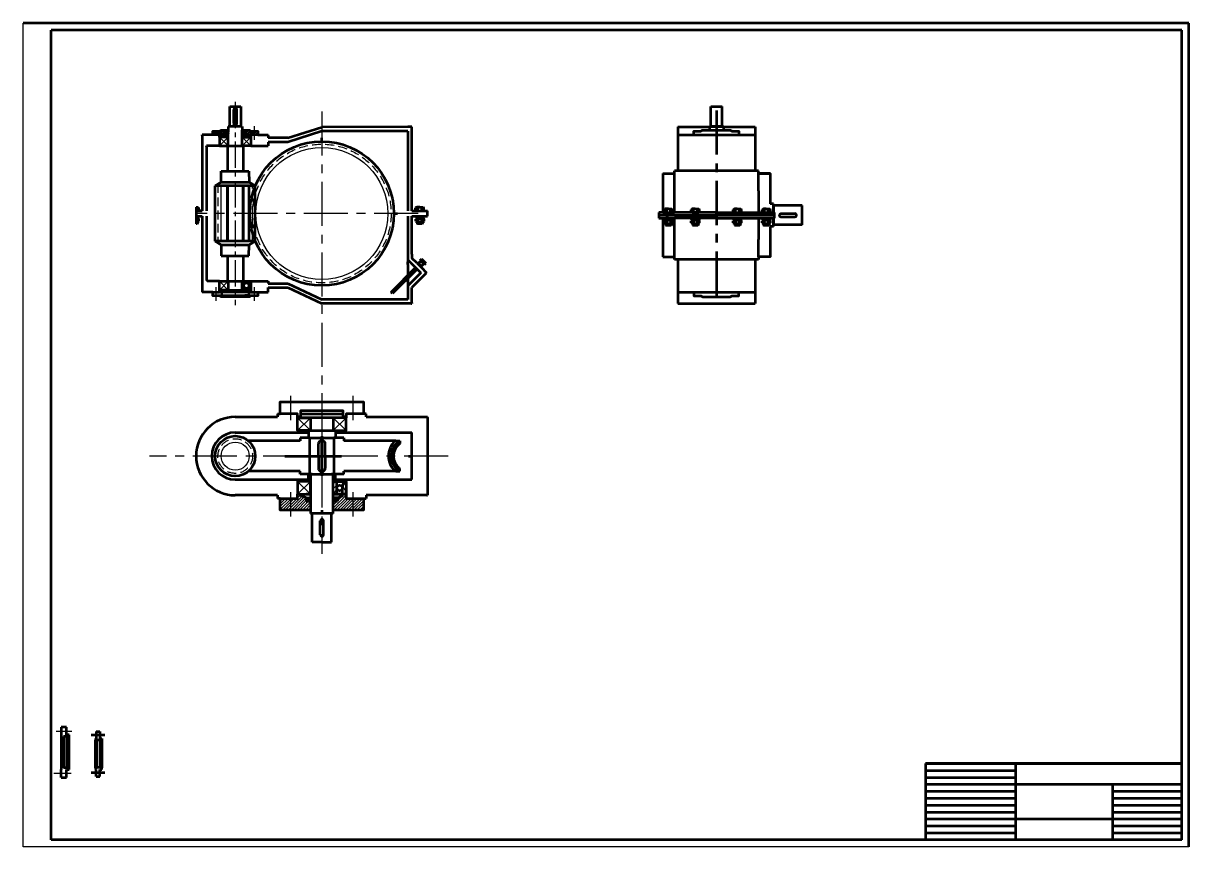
# Model space of a CAD drawing. Header units: millimetres. Extents: x -2503 to -1662, y -1923 to -1329.
import ezdxf

# ---------------------------------------------------------------- set-up
doc = ezdxf.new("R2010")
doc.units = ezdxf.units.MM
for name, pattern in [('осевая', [50.8, 31.75, -6.35, 6.35, -6.35]), ('осевая2', [28.575, 19.05, -3.175, 3.175, -3.175]), ('штриховая2', [9.525, 6.35, -3.175])]:
    doc.linetypes.add(name, pattern=pattern)
for name, color, linetype, lineweight in [('Основные', 7, 'Continuous', 53), ('Размеры', 7, 'Continuous', 25), ('РАМКА1', 7, 'Continuous', 25), ('Тонкие', 7, 'Continuous', 25)]:
    doc.layers.add(name, color=color, linetype=linetype, lineweight=lineweight)
pattern_1 = [(45, (-2453.2532, -1795.5792), (-1.459292, 1.459292), [])]
pattern_2 = [(45, (-2503.18955, -1923.3732), (-0.4939141, 0.4939141), []), (135, (-2503.18955, -1923.3732), (-0.4939141, -0.4939141), [])]
pattern_3 = [(45, (-2503.18955, -1923.37323), (-0.35921024, 0.35921024), []), (135, (-2503.18955, -1923.37323), (-0.35921024, -0.35921024), [])]

msp = doc.modelspace()

# ---------------------------------------------------------------- hatches: boundary and pattern name
at = {"layer": 'Основные'}
h = msp.add_hatch(dxfattribs=at)
h.set_pattern_fill('ANSI32', color=256)
h.set_pattern_definition([(45, (-2512.328, -1923.373), (-6.7352, 6.7352), []), (45, (-2507.838, -1923.373), (-6.7352, 6.7352), [])])
h.paths.add_polyline_path([(-2470.04, -1867.75), (-2470.04, -1866.5), (-2470.29, -1866.5), (-2470.29, -1867.75)])
h = msp.add_hatch(dxfattribs=at)
h.set_pattern_fill('ANSI31', color=256)
h.set_pattern_definition([(45, (-2512.328, -1923.3732), (-2.24506, 2.24506), [])])
h.paths.add_polyline_path([(-2470.04, -1867.75), (-2470.04, -1866.5), (-2470.29, -1866.5), (-2470.29, -1867.75)])
at = {"layer": 'Тонкие'}
h = msp.add_hatch(dxfattribs=at)
h.set_pattern_fill('ANSI31', color=256, scale=0.24)
h.set_pattern_definition([(45, (-2503.18955, -1923.3732), (-0.5388154, 0.5388154), [])])
h.paths.add_polyline_path([(-2357.75, -1408.09), (-2357.75, -1407.39), (-2355.75, -1407.39), (-2355.25, -1407.39), (-2355.25, -1406.39), (-2360.25, -1406.39), (-2361.5, -1407.14), (-2366.5, -1407.14), (-2366.5, -1409.89), (-2362.75, -1409.89), (-2361.5, -1409.89), (-2361.5, -1411.39), (-2360.25, -1411.39), (-2360.25, -1411.14), (-2360.25, -1410.14), (-2359.98, -1409.89), (-2357.75, -1409.89)])
h = msp.add_hatch(dxfattribs=at)
h.set_pattern_fill('ANSI37', color=256, scale=0.16)
h.set_pattern_definition(pattern_3)
h.paths.add_polyline_path([(-2355.75, -1407.39), (-2357.75, -1407.39), (-2357.75, -1408.09), (-2357.75, -1409.89), (-2357.28, -1409.89), (-2357.28, -1408.09), (-2356.8, -1408.09), (-2356.8, -1408.53, -0.414214), (-2356.38, -1408.94, -0.414214), (-2356.8, -1409.35), (-2356.8, -1409.71), (-2355.77, -1409.71), (-2355.25, -1408.99)])
h = msp.add_hatch(dxfattribs=at)
h.set_pattern_fill('ANSI31', color=256, scale=0.29)
h.set_pattern_definition([(45, (-2503.1896, -1923.3732), (-0.6510686, 0.6510686), [])])
h.paths.add_polyline_path([(-2336.5, -1407.14), (-2339, -1407.14), (-2340.25, -1406.39), (-2345.25, -1406.39), (-2345.25, -1407.39), (-2342.75, -1407.39), (-2342.75, -1409.89), (-2340.42, -1409.89), (-2340.25, -1410.14), (-2340.25, -1411.14), (-2340.25, -1411.39), (-2339, -1411.39), (-2339, -1409.89), (-2336.5, -1409.89)])
h.paths.add_polyline_path([(-2334, -1407.14), (-2336.5, -1407.14), (-2336.5, -1409.89), (-2334, -1409.89)])
h = msp.add_hatch(dxfattribs=at)
h.set_pattern_fill('ANSI37', color=256, scale=0.16)
h.set_pattern_definition(pattern_3)
h.paths.add_polyline_path([(-2342.75, -1407.39), (-2344.75, -1407.39), (-2345.25, -1408.99), (-2344.73, -1409.71), (-2343.71, -1409.71), (-2343.71, -1409.35, -0.414214), (-2344.12, -1408.94, -0.414214), (-2343.71, -1408.53), (-2343.71, -1408.09), (-2343.22, -1408.09), (-2343.22, -1409.89), (-2342.75, -1409.89), (-2342.75, -1408.09)])
h = msp.add_hatch(dxfattribs=at)
h.set_pattern_fill('ANSI31', color=256, scale=0.52)
h.set_pattern_definition([(45, (-2453.2532, -1795.5792), (-1.167433, 1.167433), [])])
h.paths.add_polyline_path([(-2345.25, -1521.77), (-2344.13, -1521.77), (-2344.13, -1515.39), (-2345.25, -1515.39)])
h = msp.add_hatch(dxfattribs=at)
h.set_pattern_fill('ANSI31', color=256, scale=0.45, angle=75)
h.set_pattern_definition([(120, (-2453.2532, -1795.5792), (-1.237334, -0.714375), [])])
h.paths.add_polyline_path([(-2339, -1515.39), (-2339.43, -1515.39), (-2340.13, -1518.58), (-2340.13, -1521.77), (-2339, -1521.77)])
h = msp.add_hatch(dxfattribs=at)
h.set_pattern_fill('ANSI31', color=256, scale=0.65)
h.set_pattern_definition(pattern_1)
h.paths.add_polyline_path([(-2295.88, -1654.7), (-2296.5, -1654.7), (-2297.5, -1654.7), (-2297.5, -1659.98), (-2295.88, -1659.98)])
h = msp.add_hatch(dxfattribs=at)
h.set_pattern_fill('ANSI31', color=256, scale=0.65)
h.set_pattern_definition(pattern_1)
h.paths.add_polyline_path([(-2278, -1654.7), (-2279.63, -1654.7), (-2279.63, -1659.98), (-2278, -1659.98)])
h = msp.add_hatch(dxfattribs=at)
h.set_pattern_fill('ANSI31', color=256, scale=0.74)
h.set_pattern_definition([(45, (-2453.2532, -1795.5792), (-1.661347, 1.661347), [])])
h.paths.add_polyline_path([(-2276.94, -1659.98), (-2279.63, -1659.98), (-2279.63, -1669.1), (-2276.94, -1669.1)])
h = msp.add_hatch(dxfattribs=at)
h.set_pattern_fill('ANSI31', color=256, scale=0.74, angle=77)
h.set_pattern_definition([(122, (-2453.2532, -1795.5792), (-1.99249, -1.245045), [])])
h.paths.add_polyline_path([(-2270.25, -1659.98), (-2271.96, -1659.98), (-2272.94, -1664.54), (-2272.94, -1669.1), (-2270.25, -1669.1)])
h = msp.add_hatch(dxfattribs=at)
h.set_pattern_fill('ANSI31', color=256, scale=0.46)
h.set_pattern_definition([(45, (-2503.1896, -1923.3732), (-1.0327295, 1.0327295), [])])
h.paths.add_polyline_path([(-2295.88, -1674.1), (-2299, -1674.1), (-2299, -1671.6), (-2303.25, -1670.1), (-2303.25, -1669.1), (-2305.25, -1669.1), (-2305.25, -1672.1), (-2310.25, -1672.1), (-2310.25, -1680.6), (-2295.88, -1680.6)])
h.paths.add_polyline_path([(-2310.25, -1672.1), (-2317.75, -1672.1), (-2317.75, -1680.6), (-2310.25, -1680.6)])
h.paths.add_polyline_path([(-2265.25, -1672.1), (-2270.25, -1672.1), (-2270.25, -1669.1), (-2272.25, -1669.1), (-2272.25, -1670.1), (-2276.5, -1671.6), (-2276.5, -1674.1), (-2278.49, -1674.1), (-2279.63, -1674.1), (-2279.63, -1680.6), (-2265.25, -1680.6)])
h.paths.add_polyline_path([(-2257.75, -1672.1), (-2265.25, -1672.1), (-2265.25, -1680.6), (-2257.75, -1680.6)])
h = msp.add_hatch(dxfattribs=at)
h.set_pattern_fill('ANSI37', color=256, scale=0.22)
h.set_pattern_definition(pattern_2)
h.paths.add_polyline_path([(-2298.31, -1671.6), (-2299, -1671.6), (-2299, -1674.1), (-2297.01, -1674.1), (-2295.88, -1672.4), (-2296.66, -1671.84), (-2297.72, -1671.84), (-2297.72, -1672.13, -0.414214), (-2297.2, -1672.65, -0.414214), (-2297.72, -1673.16), (-2297.72, -1673.45), (-2298.31, -1673.45)])
h = msp.add_hatch(dxfattribs=at)
h.set_pattern_fill('ANSI37', color=256, scale=0.22)
h.set_pattern_definition(pattern_2)
h.paths.add_polyline_path([(-2277.2, -1671.6), (-2276.5, -1671.6), (-2276.5, -1674.1), (-2278.49, -1674.1), (-2279.63, -1672.4), (-2278.85, -1671.84), (-2277.79, -1671.84), (-2277.79, -1672.13, 0.414214), (-2278.3, -1672.65, 0.414214), (-2277.79, -1673.16), (-2277.79, -1673.45), (-2277.2, -1673.45)])

# ---------------------------------------------------------------- linework, layer by layer
at = {"layer": 'Основные'}
for p, q in [((-1662.19, -1329.37), (-2503.19, -1329.37)), ((-1667.19, -1334.37), (-2483.19, -1334.37)), ((-1667.19, -1918.37), (-1667.19, -1334.37)), ((-1662.19, -1923.37), (-1662.19, -1329.37)), ((-2354.25, -1403.89), (-2354.25, -1389.39)), ((-2354.25, -1389.39), (-2346.25, -1389.39)), ((-2351.5, -1391.64), (-2351.5, -1401.64)), ((-2349, -1401.64), (-2349, -1391.64)), ((-2346.25, -1389.39), (-2346.25, -1403.89)), ((-2006.97, -1403.89), (-2006.97, -1389.39)), ((-2006.97, -1389.39), (-1998.97, -1389.39)), ((-1998.97, -1403.89), (-1998.97, -1389.39)), ((-2355.25, -1403.89), (-2355.25, -1407.86)), ((-2345.25, -1403.89), (-2355.25, -1403.89)), ((-2345.25, -1403.89), (-2345.25, -1406.39)), ((-2312.22, -1412.08), (-2287.65, -1404.23)), ((-2225.75, -1404.08), (-2287.65, -1404.23)), ((-2222.75, -1404.08), (-2225.75, -1404.08)), ((-2222.75, -1464.58), (-2222.75, -1404.08)), ((-2030.97, -1404.08), (-2030.97, -1406.39)), ((-2030.97, -1404.08), (-2007.97, -1404.08)), ((-2030.97, -1404.08), (-2007.97, -1404.08)), ((-1997.97, -1403.89), (-2007.97, -1403.89)), ((-2007.97, -1403.89), (-2007.97, -1404.08)), ((-2007.97, -1404.08), (-2007.97, -1406.39)), ((-2006.97, -1403.89), (-1998.97, -1403.89)), ((-1997.97, -1403.89), (-1997.97, -1404.08)), ((-1997.97, -1404.08), (-1974.97, -1404.08)), ((-1997.97, -1404.08), (-1997.97, -1406.39)), ((-1997.97, -1404.08), (-1974.97, -1404.08)), ((-1974.97, -1404.08), (-1974.97, -1406.39)), ((-2373.5, -1409.89), (-2374, -1409.89)), ((-2374, -1410.39), (-2374, -1409.89)), ((-2374, -1410.39), (-2374, -1464.58)), ((-2366.5, -1409.89), (-2373.5, -1409.89)), ((-2359.98, -1409.89), (-2360.25, -1410.14)), ((-2355.25, -1409.89), (-2359.98, -1409.89)), ((-2357.75, -1407.39), (-2355.75, -1407.39)), ((-2357.75, -1407.39), (-2357.75, -1408.09)), ((-2357.75, -1408.09), (-2357.75, -1407.39)), ((-2357.75, -1409.89), (-2357.75, -1408.09)), ((-2355.25, -1409.89), (-2357.75, -1409.89)), ((-2357.28, -1408.09), (-2356.8, -1408.09)), ((-2357.28, -1408.09), (-2357.28, -1409.89)), ((-2356.8, -1408.09), (-2356.8, -1408.53)), ((-2356.8, -1409.35), (-2356.8, -1409.71)), ((-2356.8, -1409.71), (-2355.77, -1409.71)), ((-2355.77, -1409.71), (-2355.25, -1408.99)), ((-2355.75, -1407.39), (-2355.25, -1408.99)), ((-2355.25, -1411.39), (-2355.25, -1406.39)), ((-2345.25, -1411.39), (-2345.25, -1406.39)), ((-2344.75, -1407.39), (-2345.25, -1408.99)), ((-2344.73, -1409.71), (-2345.25, -1408.99)), ((-2340.42, -1409.89), (-2345.25, -1409.89)), ((-2345.25, -1409.89), (-2342.75, -1409.89)), ((-2342.75, -1407.39), (-2344.75, -1407.39)), ((-2343.71, -1409.71), (-2344.73, -1409.71)), ((-2343.22, -1408.09), (-2343.71, -1408.09)), ((-2343.71, -1408.09), (-2343.71, -1408.53)), ((-2343.71, -1409.35), (-2343.71, -1409.71)), ((-2343.22, -1408.09), (-2343.22, -1409.89)), ((-2342.75, -1409.89), (-2343.22, -1409.89)), ((-2342.75, -1409.89), (-2342.75, -1407.39)), ((-2342.75, -1407.39), (-2342.75, -1408.09)), ((-2342.75, -1409.89), (-2342.75, -1408.09)), ((-2334, -1409.89), (-2327, -1409.89)), ((-2327, -1409.89), (-2326.5, -1409.89)), ((-2327, -1409.89), (-2326.5, -1409.89)), ((-2326.5, -1410.39), (-2326.5, -1409.89)), ((-2326.5, -1410.39), (-2326.5, -1412.08)), ((-2318.04, -1412.08), (-2326.5, -1412.08)), ((-2312.22, -1412.08), (-2318.04, -1412.08)), ((-2287.75, -1407.3), (-2312.22, -1415.08)), ((-2312.22, -1412.08), (-2312.22, -1412.08)), ((-2287.77, -1414.58), (-2287.77, -1412.08)), ((-2287.77, -1412.08), (-2287.77, -1412.08)), ((-2225.75, -1407.08), (-2287.75, -1407.3)), ((-2225.75, -1407.08), (-2225.75, -1464.58)), ((-2030.97, -1406.39), (-2030.97, -1409.89)), ((-2030.97, -1409.89), (-2030.97, -1435.83)), ((-2030.97, -1409.89), (-1974.97, -1409.89)), ((-2019.22, -1409.89), (-1986.72, -1409.89)), ((-2007.97, -1406.39), (-1997.97, -1406.39)), ((-1974.97, -1406.39), (-1974.97, -1409.89)), ((-1974.97, -1409.89), (-1974.97, -1435.83)), ((-2370.5, -1417.77), (-2371, -1417.77)), ((-2371, -1418.27), (-2371, -1417.77)), ((-2371, -1418.27), (-2371, -1464.58)), ((-2361.5, -1417.77), (-2370.5, -1417.77)), ((-2355.88, -1417.77), (-2355.88, -1436.08)), ((-2355.88, -1417.77), (-2344.63, -1417.77)), ((-2344.63, -1417.77), (-2344.63, -1436.08)), ((-2339, -1417.77), (-2327.03, -1417.77)), ((-2327.03, -1417.77), (-2326.53, -1417.77)), ((-2327.03, -1417.77), (-2326.53, -1417.77)), ((-2312.22, -1415.08), (-2326.53, -1415.08)), ((-2326.53, -1415.08), (-2326.53, -1417.27)), ((-2326.53, -1417.27), (-2326.53, -1417.77)), ((-2312.22, -1415.08), (-2312.22, -1415.08)), ((-2360.32, -1444.08), (-2360.32, -1436.08)), ((-2360.32, -1436.08), (-2340.32, -1436.08)), ((-2340.32, -1436.08), (-2340.19, -1444.08)), ((-2041.75, -1437.83), (-2041.75, -1465.83)), ((-2041.75, -1437.83), (-2033.25, -1437.83)), ((-1974.97, -1435.83), (-2033.25, -1435.83)), ((-2033.25, -1465.83), (-2033.25, -1435.83)), ((-1972.7, -1435.83), (-1974.97, -1435.83)), ((-1972.7, -1437.83), (-1972.7, -1435.83)), ((-1964.2, -1437.83), (-1972.7, -1437.83)), ((-2364.75, -1446.58), (-2360.32, -1444.08)), ((-2360.32, -1444.08), (-2340.19, -1444.08)), ((-2335.75, -1446.58), (-2340.19, -1444.08)), ((-2364.75, -1486.58), (-2364.75, -1446.58)), ((-2335.75, -1446.58), (-2364.75, -1446.58)), ((-2340.25, -1446.58), (-2360.25, -1446.58)), ((-2355.88, -1486.58), (-2355.88, -1446.58)), ((-2355.88, -1446.58), (-2355.88, -1486.58)), ((-2344.63, -1486.58), (-2344.63, -1446.58)), ((-2344.63, -1446.58), (-2344.63, -1486.58)), ((-2335.75, -1486.58), (-2335.75, -1446.58)), ((-1972.7, -1450.33), (-1972.7, -1465.83)), ((-2378.5, -1462.08), (-2378.5, -1462.2)), ((-2378.5, -1462.08), (-2377.63, -1462.08)), ((-2378.5, -1462.08), (-2378.5, -1464.58)), ((-2378.5, -1462.2), (-2378.13, -1462.58)), ((-2378.13, -1464.08), (-2378.13, -1462.58)), ((-2377.63, -1462.08), (-2377.13, -1462.08)), ((-2377.13, -1462.08), (-2376.63, -1462.58)), ((-2376.63, -1464.08), (-2376.63, -1462.58)), ((-2219.63, -1462.08), (-2220.13, -1462.58)), ((-2220.13, -1464.08), (-2220.13, -1462.58)), ((-2219.63, -1462.08), (-2219.13, -1462.08)), ((-2217.13, -1462.08), (-2219.13, -1462.08)), ((-2218.63, -1462.58), (-2218.13, -1462.08)), ((-2218.63, -1462.58), (-2218.63, -1464.08)), ((-2218.13, -1462.08), (-2216.13, -1462.08)), ((-2217.13, -1462.08), (-2215.13, -1462.08)), ((-2216.13, -1462.08), (-2215.63, -1462.58)), ((-2215.63, -1464.08), (-2215.63, -1462.58)), ((-2215.13, -1462.08), (-2214.63, -1462.08)), ((-2214.63, -1462.08), (-2214.13, -1462.58)), ((-2214.13, -1464.08), (-2214.13, -1462.58)), ((-2040.12, -1463.33), (-2040.62, -1463.83)), ((-2040.12, -1463.33), (-2035.12, -1463.33)), ((-2039.62, -1463.33), (-2040.12, -1463.33)), ((-2037.62, -1463.33), (-2039.62, -1463.33)), ((-2039.12, -1463.83), (-2038.62, -1463.33)), ((-2038.62, -1463.33), (-2036.62, -1463.33)), ((-2037.62, -1463.33), (-2035.62, -1463.33)), ((-2037.62, -1463.33), (-2037.12, -1463.33)), ((-2036.62, -1463.33), (-2036.12, -1463.83)), ((-2035.12, -1463.33), (-2034.62, -1463.83)), ((-2020.73, -1463.33), (-2021.23, -1463.83)), ((-2018.23, -1463.33), (-2020.73, -1463.33)), ((-2019.73, -1463.83), (-2019.23, -1463.33)), ((-2019.23, -1463.33), (-2017.23, -1463.33)), ((-2018.23, -1463.33), (-2015.73, -1463.33)), ((-2017.23, -1463.33), (-2016.73, -1463.83)), ((-2015.73, -1463.33), (-2015.23, -1463.83)), ((-1990.46, -1463.33), (-1990.96, -1463.83)), ((-1990.46, -1463.33), (-1989.96, -1463.33)), ((-1987.96, -1463.33), (-1989.96, -1463.33)), ((-1989.46, -1463.83), (-1988.96, -1463.33)), ((-1988.96, -1463.33), (-1986.96, -1463.33)), ((-1987.96, -1463.33), (-1985.96, -1463.33)), ((-1986.96, -1463.33), (-1986.46, -1463.83)), ((-1985.96, -1463.33), (-1985.46, -1463.33)), ((-1985.46, -1463.33), (-1984.96, -1463.83)), ((-1969.57, -1463.33), (-1970.07, -1463.83)), ((-1969.57, -1463.33), (-1969.07, -1463.33)), ((-1967.07, -1463.33), (-1969.07, -1463.33)), ((-1968.57, -1463.83), (-1968.07, -1463.33)), ((-1968.07, -1463.33), (-1966.07, -1463.33)), ((-1967.07, -1463.33), (-1965.07, -1463.33)), ((-1966.07, -1463.33), (-1965.57, -1463.83)), ((-1965.07, -1463.33), (-1964.57, -1463.33)), ((-1964.57, -1463.33), (-1964.07, -1463.83)), ((-1961.7, -1459.7), (-1964.2, -1459.7)), ((-1961.7, -1465.83), (-1961.7, -1459.7)), ((-1941.2, -1460.83), (-1961.7, -1460.83)), ((-1961.7, -1460.83), (-1961.7, -1465.83)), ((-1941.2, -1474.83), (-1941.2, -1460.83)), ((-2378.5, -1464.45), (-2378.13, -1464.08)), ((-2378.5, -1464.45), (-2378.5, -1474.08)), ((-2378.5, -1464.58), (-2374, -1464.58)), ((-2374, -1464.58), (-2378.5, -1464.58)), ((-2378.5, -1464.58), (-2377.13, -1464.58)), ((-2378.5, -1468.58), (-2374, -1468.58)), ((-2378.5, -1470.08), (-2377.5, -1470.08)), ((-2378.5, -1470.08), (-2378, -1470.58)), ((-2378.5, -1470.08), (-2377, -1470.08)), ((-2378, -1472.08), (-2378, -1470.58)), ((-2377.13, -1464.58), (-2376.63, -1464.08)), ((-2377, -1470.08), (-2377, -1468.58)), ((-2377, -1470.08), (-2376.5, -1470.58)), ((-2376.5, -1472.08), (-2376.5, -1470.58)), ((-2374, -1468.58), (-2374, -1522.77)), ((-2371, -1468.58), (-2371, -1514.89)), ((-2235.75, -1466.58), (-2233.25, -1466.58)), ((-2235.75, -1466.58), (-2233.25, -1466.58)), ((-2225.75, -1468.58), (-2225.75, -1498.86)), ((-2222.75, -1464.58), (-2211.5, -1464.58)), ((-2222.75, -1468.58), (-2211.5, -1468.58)), ((-2222.75, -1495.86), (-2222.75, -1468.58)), ((-2220.13, -1464.08), (-2219.63, -1464.58)), ((-2219.5, -1470.08), (-2220, -1470.58)), ((-2220, -1472.08), (-2220, -1470.58)), ((-2219.63, -1464.58), (-2214.63, -1464.58)), ((-2219.5, -1468.58), (-2219.5, -1470.08)), ((-2219.5, -1470.08), (-2214.5, -1470.08)), ((-2217, -1470.08), (-2219, -1470.08)), ((-2218.13, -1464.58), (-2218.63, -1464.08)), ((-2218.5, -1470.58), (-2218, -1470.08)), ((-2218.5, -1470.58), (-2218.5, -1472.08)), ((-2217.75, -1468.58), (-2217.75, -1470.08)), ((-2217.75, -1470.08), (-2216.25, -1470.08)), ((-2217, -1470.08), (-2215, -1470.08)), ((-2216.25, -1468.58), (-2216.25, -1470.08)), ((-2216.13, -1464.58), (-2215.63, -1464.08)), ((-2216, -1470.08), (-2215.5, -1470.58)), ((-2215.5, -1472.08), (-2215.5, -1470.58)), ((-2214.63, -1464.58), (-2214.13, -1464.08)), ((-2214.5, -1470.08), (-2214.5, -1468.58)), ((-2214.5, -1470.08), (-2214, -1470.58)), ((-2214, -1472.08), (-2214, -1470.58)), ((-2211.5, -1468.58), (-2211.5, -1464.58)), ((-2044.5, -1465.83), (-2044.5, -1469.83)), ((-2041.75, -1465.83), (-2044.5, -1465.83)), ((-2044.5, -1467.83), (-1961.45, -1467.83)), ((-2044.5, -1469.83), (-2039.5, -1469.83)), ((-2041.75, -1469.83), (-2041.75, -1497.83)), ((-2041.25, -1465.83), (-2041.25, -1465.83)), ((-2041.25, -1465.83), (-2038.25, -1465.83)), ((-2041.25, -1469.83), (-2038.25, -1469.83)), ((-2040.62, -1465.33), (-2040.62, -1463.83)), ((-2040.62, -1465.33), (-2040.12, -1465.83)), ((-2040, -1471.33), (-2040.5, -1471.83)), ((-2040.12, -1465.83), (-2039.87, -1465.83)), ((-2040, -1469.83), (-2035, -1469.83)), ((-2040, -1469.83), (-2035, -1469.83)), ((-2040, -1469.83), (-2040, -1471.33)), ((-2040, -1471.33), (-2038.25, -1471.33)), ((-2040, -1471.33), (-2035, -1471.33)), ((-2039.87, -1465.83), (-2035.12, -1465.83)), ((-2037.5, -1469.83), (-2039.5, -1469.83)), ((-2039.5, -1469.83), (-2035.5, -1469.83)), ((-2037.5, -1471.33), (-2039.5, -1471.33)), ((-2039.12, -1463.83), (-2039.12, -1465.33)), ((-2038.62, -1465.83), (-2039.12, -1465.33)), ((-2039, -1471.83), (-2038.5, -1471.33)), ((-2038.5, -1469.83), (-2036.5, -1469.83)), ((-2038.5, -1469.83), (-2036.5, -1469.83)), ((-2038.5, -1471.33), (-2036.5, -1471.33)), ((-2038.25, -1469.83), (-2038.25, -1471.33)), ((-2038.25, -1471.33), (-2036.75, -1471.33)), ((-2037.5, -1469.83), (-2035.5, -1469.83)), ((-2037.5, -1471.33), (-2035.5, -1471.33)), ((-2036.75, -1469.83), (-2033.75, -1469.83)), ((-2036.75, -1469.83), (-2036.75, -1471.33)), ((-2036.75, -1471.33), (-2035, -1471.33)), ((-2036.62, -1465.83), (-2036.12, -1465.33)), ((-2036.5, -1471.33), (-2036, -1471.83)), ((-2036.12, -1465.33), (-2036.12, -1463.83)), ((-2035.5, -1469.83), (-2033.25, -1469.83)), ((-2035.12, -1465.83), (-2034.62, -1465.33)), ((-2035, -1471.33), (-2035, -1469.83)), ((-2035, -1471.33), (-2034.5, -1471.83)), ((-2034.62, -1465.33), (-2034.62, -1463.83)), ((-2002.97, -1465.83), (-2033.25, -1465.83)), ((-2033.25, -1499.83), (-2033.25, -1469.83)), ((-2002.97, -1469.83), (-2033.25, -1469.83)), ((-2021.86, -1469.83), (-2018.86, -1469.83)), ((-2021.23, -1465.33), (-2021.23, -1463.83)), ((-2021.23, -1465.33), (-2020.73, -1465.83)), ((-2020.61, -1471.33), (-2021.11, -1471.83)), ((-2020.61, -1469.83), (-2020.61, -1471.33)), ((-2020.61, -1471.33), (-2015.61, -1471.33)), ((-2020.48, -1465.83), (-2015.73, -1465.83)), ((-2018.11, -1471.33), (-2020.11, -1471.33)), ((-2019.73, -1463.83), (-2019.73, -1465.33)), ((-2019.23, -1465.83), (-2019.73, -1465.33)), ((-2019.61, -1471.83), (-2019.11, -1471.33)), ((-2019.11, -1469.83), (-2017.11, -1469.83)), ((-2018.86, -1469.83), (-2018.86, -1471.33)), ((-2018.86, -1471.33), (-2017.36, -1471.33)), ((-2018.11, -1471.33), (-2016.11, -1471.33)), ((-2017.36, -1469.83), (-2014.36, -1469.83)), ((-2017.36, -1469.83), (-2017.36, -1471.33)), ((-2017.23, -1465.83), (-2016.73, -1465.33)), ((-2017.11, -1471.33), (-2016.61, -1471.83)), ((-2016.73, -1465.33), (-2016.73, -1463.83)), ((-2015.73, -1465.83), (-2015.23, -1465.33)), ((-2015.61, -1471.33), (-2015.61, -1469.83)), ((-2015.61, -1471.33), (-2015.11, -1471.83)), ((-2015.23, -1465.33), (-2015.23, -1463.83)), ((-2002.97, -1469.83), (-2002.97, -1465.83)), ((-2002.97, -1469.83), (-2002.97, -1465.83)), ((-2002.97, -1465.83), (-1972.7, -1465.83)), ((-2002.97, -1469.83), (-1972.7, -1469.83)), ((-1991.58, -1469.83), (-1988.58, -1469.83)), ((-1990.96, -1465.33), (-1990.96, -1463.83)), ((-1990.96, -1465.33), (-1990.46, -1465.83)), ((-1990.33, -1471.33), (-1990.83, -1471.83)), ((-1990.46, -1465.83), (-1990.21, -1465.83)), ((-1990.33, -1469.83), (-1990.33, -1471.33)), ((-1990.33, -1471.33), (-1985.33, -1471.33)), ((-1990.21, -1465.83), (-1985.46, -1465.83)), ((-1990.21, -1465.83), (-1990.21, -1465.83)), ((-1987.83, -1471.33), (-1989.83, -1471.33)), ((-1989.46, -1463.83), (-1989.46, -1465.33)), ((-1988.96, -1465.83), (-1989.46, -1465.33)), ((-1989.33, -1471.83), (-1988.83, -1471.33)), ((-1988.83, -1469.83), (-1986.83, -1469.83)), ((-1988.58, -1469.83), (-1988.58, -1471.33)), ((-1988.58, -1471.33), (-1987.08, -1471.33)), ((-1987.83, -1471.33), (-1985.83, -1471.33)), ((-1987.08, -1469.83), (-1984.08, -1469.83)), ((-1987.08, -1469.83), (-1987.08, -1471.33)), ((-1986.96, -1465.83), (-1986.46, -1465.33)), ((-1986.83, -1471.33), (-1986.33, -1471.83)), ((-1986.46, -1465.33), (-1986.46, -1463.83)), ((-1985.46, -1465.83), (-1984.96, -1465.33)), ((-1985.33, -1471.33), (-1985.33, -1469.83)), ((-1985.33, -1471.33), (-1984.83, -1471.83)), ((-1984.96, -1465.33), (-1984.96, -1463.83)), ((-1974.97, -1467.83), (-1961.45, -1467.83)), ((-1972.7, -1465.83), (-1961.45, -1465.83)), ((-1972.7, -1469.83), (-1961.45, -1469.83)), ((-1972.7, -1469.83), (-1972.7, -1485.33)), ((-1970.07, -1465.33), (-1970.07, -1463.83)), ((-1970.07, -1465.33), (-1969.57, -1465.83)), ((-1969.45, -1471.33), (-1969.95, -1471.83)), ((-1969.57, -1465.83), (-1964.57, -1465.83)), ((-1969.45, -1469.83), (-1969.45, -1471.33)), ((-1969.45, -1471.33), (-1964.45, -1471.33)), ((-1966.95, -1471.33), (-1968.95, -1471.33)), ((-1968.57, -1463.83), (-1968.57, -1465.33)), ((-1968.07, -1465.83), (-1968.57, -1465.33)), ((-1968.45, -1471.83), (-1967.95, -1471.33)), ((-1967.7, -1469.83), (-1967.7, -1471.33)), ((-1967.7, -1471.33), (-1966.2, -1471.33)), ((-1966.95, -1471.33), (-1964.95, -1471.33)), ((-1966.2, -1469.83), (-1966.2, -1471.33)), ((-1966.07, -1465.83), (-1965.57, -1465.33)), ((-1965.95, -1471.33), (-1965.45, -1471.83)), ((-1965.57, -1465.33), (-1965.57, -1463.83)), ((-1964.57, -1465.83), (-1964.07, -1465.33)), ((-1964.45, -1471.33), (-1964.45, -1469.83)), ((-1964.45, -1471.33), (-1963.95, -1471.83)), ((-1964.07, -1465.33), (-1964.07, -1463.83)), ((-1961.7, -1475.95), (-1961.7, -1469.83)), ((-1961.7, -1469.83), (-1961.7, -1474.83)), ((-1961.45, -1465.83), (-1961.45, -1469.83)), ((-1956.45, -1466.58), (-1946.45, -1466.58)), ((-1956.45, -1469.08), (-1946.45, -1469.08)), ((-2378.5, -1472.58), (-2378, -1472.08)), ((-2378.5, -1472.58), (-2377, -1472.58)), ((-2377.75, -1474.08), (-2378.5, -1474.08)), ((-2377.75, -1472.58), (-2377.75, -1474.08)), ((-2377.5, -1473.83), (-2377.75, -1474.08)), ((-2377.5, -1472.58), (-2377.5, -1473.83)), ((-2377, -1472.58), (-2376.5, -1472.08)), ((-2220, -1472.08), (-2219.5, -1472.58)), ((-2219.25, -1472.58), (-2219.5, -1472.58)), ((-2219.25, -1472.58), (-2214.5, -1472.58)), ((-2219, -1472.58), (-2219, -1473.83)), ((-2219, -1473.83), (-2218.75, -1474.08)), ((-2218.75, -1474.08), (-2218.75, -1472.58)), ((-2215.25, -1474.08), (-2218.75, -1474.08)), ((-2218, -1472.58), (-2218.5, -1472.08)), ((-2216, -1472.58), (-2215.5, -1472.08)), ((-2215.25, -1472.58), (-2215.25, -1474.08)), ((-2215, -1473.83), (-2215.25, -1474.08)), ((-2215, -1472.58), (-2215, -1473.83)), ((-2214.5, -1472.58), (-2214, -1472.08)), ((-2040.5, -1473.33), (-2040.5, -1471.83)), ((-2040.5, -1473.33), (-2040, -1473.83)), ((-2039.75, -1473.83), (-2040, -1473.83)), ((-2039.75, -1473.83), (-2035, -1473.83)), ((-2039.5, -1473.83), (-2039.5, -1475.08)), ((-2039.5, -1475.08), (-2039.25, -1475.33)), ((-2039.25, -1475.33), (-2039.25, -1473.83)), ((-2035.75, -1475.33), (-2039.25, -1475.33)), ((-2039, -1471.83), (-2039, -1473.33)), ((-2038.5, -1473.83), (-2039, -1473.33)), ((-2036.5, -1473.83), (-2036, -1473.33)), ((-2036, -1473.33), (-2036, -1471.83)), ((-2035.75, -1475.33), (-2035.75, -1473.83)), ((-2035.75, -1473.83), (-2035.75, -1475.33)), ((-2035.5, -1475.08), (-2035.75, -1475.33)), ((-2035.5, -1473.83), (-2035.5, -1475.08)), ((-2035, -1473.83), (-2034.5, -1473.33)), ((-2034.5, -1473.33), (-2034.5, -1471.83)), ((-2021.11, -1473.33), (-2021.11, -1471.83)), ((-2021.11, -1473.33), (-2020.61, -1473.83)), ((-2020.61, -1473.83), (-2015.61, -1473.83)), ((-2020.11, -1473.83), (-2020.11, -1475.08)), ((-2020.11, -1475.08), (-2019.86, -1475.33)), ((-2019.86, -1475.33), (-2019.86, -1473.83)), ((-2016.36, -1475.33), (-2019.86, -1475.33)), ((-2019.61, -1471.83), (-2019.61, -1473.33)), ((-2019.11, -1473.83), (-2019.61, -1473.33)), ((-2017.11, -1473.83), (-2016.61, -1473.33)), ((-2016.61, -1473.33), (-2016.61, -1471.83)), ((-2016.36, -1473.83), (-2016.36, -1475.33)), ((-2016.11, -1475.08), (-2016.36, -1475.33)), ((-2016.11, -1473.83), (-2016.11, -1475.08)), ((-2015.61, -1473.83), (-2015.11, -1473.33)), ((-2015.11, -1473.33), (-2015.11, -1471.83)), ((-1990.83, -1473.33), (-1990.83, -1471.83)), ((-1990.83, -1473.33), (-1990.33, -1473.83)), ((-1990.08, -1473.83), (-1990.33, -1473.83)), ((-1990.08, -1473.83), (-1985.33, -1473.83)), ((-1989.83, -1473.83), (-1989.83, -1475.08)), ((-1989.83, -1475.08), (-1989.58, -1475.33)), ((-1989.58, -1475.33), (-1989.58, -1473.83)), ((-1986.08, -1475.33), (-1989.58, -1475.33)), ((-1989.33, -1471.83), (-1989.33, -1473.33)), ((-1988.83, -1473.83), (-1989.33, -1473.33)), ((-1986.83, -1473.83), (-1986.33, -1473.33)), ((-1986.33, -1473.33), (-1986.33, -1471.83)), ((-1986.08, -1473.83), (-1986.08, -1475.33)), ((-1985.83, -1475.08), (-1986.08, -1475.33)), ((-1985.83, -1473.83), (-1985.83, -1475.08)), ((-1985.33, -1473.83), (-1984.83, -1473.33)), ((-1984.83, -1473.33), (-1984.83, -1471.83)), ((-1969.95, -1473.33), (-1969.95, -1471.83)), ((-1969.95, -1473.33), (-1969.45, -1473.83)), ((-1969.2, -1473.83), (-1969.45, -1473.83)), ((-1969.2, -1473.83), (-1964.45, -1473.83)), ((-1968.95, -1473.83), (-1968.95, -1475.08)), ((-1968.95, -1475.08), (-1968.7, -1475.33)), ((-1968.7, -1475.33), (-1968.7, -1473.83)), ((-1965.2, -1475.33), (-1968.7, -1475.33)), ((-1968.45, -1471.83), (-1968.45, -1473.33)), ((-1967.95, -1473.83), (-1968.45, -1473.33)), ((-1965.95, -1473.83), (-1965.45, -1473.33)), ((-1965.45, -1473.33), (-1965.45, -1471.83)), ((-1965.2, -1473.83), (-1965.2, -1475.33)), ((-1964.95, -1475.08), (-1965.2, -1475.33)), ((-1964.95, -1473.83), (-1964.95, -1475.08)), ((-1964.45, -1473.83), (-1963.95, -1473.33)), ((-1961.7, -1475.95), (-1964.2, -1475.95)), ((-1963.95, -1473.33), (-1963.95, -1471.83)), ((-1941.2, -1474.83), (-1961.7, -1474.83)), ((-2335.75, -1486.58), (-2364.75, -1486.58)), ((-2364.75, -1486.58), (-2360.38, -1489.08)), ((-2335.75, -1486.58), (-2340.19, -1489.08)), ((-2360.38, -1489.08), (-2360.38, -1497.08)), ((-2360.38, -1489.08), (-2340.19, -1489.08)), ((-2340.38, -1497.08), (-2340.19, -1489.08)), ((-2222.75, -1495.86), (-2222.75, -1498.34)), ((-2360.38, -1497.08), (-2340.38, -1497.08)), ((-2355.88, -1497.08), (-2355.88, -1515.39)), ((-2344.63, -1497.08), (-2344.63, -1515.39)), ((-2225.75, -1498.86), (-2225.75, -1501.34)), ((-2225.75, -1499.94), (-2216.39, -1509.3)), ((-2225.75, -1503.46), (-2225.75, -1501.34)), ((-2225.75, -1503.46), (-2225.75, -1505.94)), ((-2222.75, -1498.34), (-2222.75, -1498.69)), ((-2219.04, -1502.41), (-2222.75, -1498.69)), ((-2220.1, -1505.59), (-2220.63, -1505.06)), ((-2218.51, -1501.87), (-2219.04, -1502.41)), ((-2219.04, -1502.41), (-2215.86, -1505.59)), ((-2215.33, -1505.06), (-2218.51, -1501.87)), ((-2217.98, -1502.41), (-2216.39, -1500.81)), ((-2216.92, -1500.28), (-2215.86, -1499.22)), ((-2216.92, -1500.28), (-2213.74, -1503.47)), ((-2215.86, -1499.22), (-2212.68, -1502.41)), ((-2214.27, -1502.94), (-2215.86, -1504.53)), ((-2215.86, -1505.59), (-2215.33, -1505.06)), ((-2213.74, -1503.47), (-2212.68, -1502.41)), ((-2041.75, -1497.83), (-2033.25, -1497.83)), ((-1972.7, -1499.83), (-2033.25, -1499.83)), ((-2030.97, -1499.83), (-2033.25, -1499.83)), ((-2030.97, -1499.83), (-2030.97, -1523.27)), ((-1972.7, -1499.83), (-1974.97, -1499.83)), ((-1974.97, -1499.83), (-1974.97, -1523.27)), ((-1972.7, -1497.83), (-1972.7, -1499.83)), ((-1964.2, -1497.83), (-1972.7, -1497.83)), ((-2237.78, -1523.26), (-2220.1, -1505.59)), ((-2219.04, -1506.65), (-2236.72, -1524.33)), ((-2219.04, -1506.65), (-2233.18, -1520.79)), ((-2225.75, -1505.94), (-2225.75, -1511.24)), ((-2216.39, -1509.3), (-2225.75, -1518.66)), ((-2225.75, -1513.36), (-2225.75, -1528.58)), ((-2214.27, -1511.42), (-2222.75, -1519.91)), ((-2220.1, -1505.59), (-2219.04, -1506.65)), ((-2219.04, -1506.65), (-2218.51, -1507.18)), ((-2215.86, -1505.59), (-2212.15, -1509.3)), ((-2214.27, -1511.42), (-2212.15, -1509.3)), ((-2361.5, -1515.39), (-2370.5, -1515.39)), ((-2355.25, -1515.39), (-2345.25, -1515.39)), ((-2344.13, -1521.77), (-2344.13, -1515.39)), ((-2340.13, -1518.58), (-2339.43, -1515.39)), ((-2340.13, -1521.77), (-2340.13, -1518.58)), ((-2339, -1515.39), (-2334, -1515.39)), ((-2334, -1515.39), (-2326.53, -1515.39)), ((-2326.53, -1515.39), (-2326.53, -1517.08)), ((-2326.53, -1517.08), (-2312.22, -1517.08)), ((-2326.53, -1520.08), (-2312.22, -1520.08)), ((-2326.53, -1523.27), (-2326.53, -1520.08)), ((-2312.22, -1517.08), (-2287.75, -1528.58)), ((-2312.22, -1520.08), (-2287.7, -1531.58)), ((-2222.75, -1531.08), (-2222.75, -1519.91)), ((-2222.75, -1531.58), (-2222.75, -1519.91)), ((-2374, -1522.77), (-2374, -1523.27)), ((-2373.5, -1523.27), (-2374, -1523.27)), ((-2366.5, -1523.27), (-2373.5, -1523.27)), ((-2334, -1523.27), (-2326.53, -1523.27)), ((-2225.75, -1528.58), (-2287.75, -1528.58)), ((-2236.72, -1524.33), (-2237.78, -1523.26)), ((-2030.97, -1523.27), (-1974.97, -1523.27)), ((-2030.97, -1523.27), (-2030.97, -1526.77)), ((-2030.97, -1526.77), (-2030.97, -1531.58)), ((-2019.22, -1523.27), (-1986.72, -1523.27)), ((-2007.97, -1526.77), (-1997.97, -1526.77)), ((-1974.97, -1523.27), (-1974.97, -1526.77)), ((-1974.97, -1526.77), (-1974.97, -1531.58)), ((-2223.25, -1531.58), (-2287.7, -1531.58)), ((-2223.25, -1531.58), (-2222.75, -1531.58)), ((-2222.75, -1531.08), (-2222.75, -1531.58)), ((-2030.97, -1531.58), (-1974.97, -1531.58)), ((-2350.25, -1613.33), (-2319.75, -1613.33)), ((-2319.75, -1611.05), (-2319.75, -1613.33)), ((-2319.75, -1611.05), (-2317.75, -1611.05)), ((-2303.25, -1611.05), (-2272.25, -1611.05)), ((-2295.88, -1614.05), (-2302.55, -1614.05)), ((-2255.75, -1611.05), (-2257.75, -1611.05)), ((-2255.75, -1613.33), (-2255.75, -1611.05)), ((-2255.75, -1613.33), (-2212, -1613.33)), ((-2222.75, -1613.33), (-2222.75, -1613.33)), ((-2212, -1613.33), (-2211.5, -1613.33)), ((-2211.5, -1613.83), (-2211.5, -1613.33)), ((-2211.5, -1613.83), (-2211.5, -1669.33)), ((-2350.25, -1624.58), (-2297.5, -1624.58)), ((-2303.5, -1630.7), (-2340.66, -1630.7)), ((-2296.5, -1628.45), (-2303.5, -1628.45)), ((-2303.5, -1628.45), (-2303.5, -1630.7)), ((-2297.5, -1623.18), (-2297.5, -1628.45)), ((-2297.5, -1623.18), (-2278, -1623.18)), ((-2296.5, -1654.7), (-2296.5, -1628.45)), ((-2296.5, -1628.45), (-2279, -1628.45)), ((-2287.75, -1627.2), (-2287.75, -1655.95)), ((-2287.75, -1654.08), (-2287.75, -1629.08)), ((-2287.75, -1641.58), (-2287.75, -1630.33)), ((-2272, -1628.45), (-2279, -1628.45)), ((-2279, -1628.45), (-2279, -1654.7)), ((-2278, -1623.18), (-2278, -1628.45)), ((-2278, -1624.58), (-2222.75, -1624.58)), ((-2272, -1628.45), (-2272, -1630.7)), ((-2234.44, -1630.7), (-2272, -1630.7)), ((-2234.44, -1630.7), (-2231.42, -1630.7)), ((-2231.42, -1630.7), (-2231.42, -1632.62)), ((-2222.75, -1658.58), (-2222.75, -1624.58)), ((-2290.25, -1641.58), (-2290.25, -1632.83)), ((-2287.75, -1651.58), (-2287.75, -1631.58)), ((-2285.25, -1641.58), (-2285.25, -1632.83)), ((-2314.43, -1641.58), (-2302.25, -1641.58)), ((-2314.43, -1641.58), (-2314.43, -1641.58)), ((-2304.34, -1641.58), (-2273.54, -1641.58)), ((-2290.25, -1641.58), (-2285.25, -1641.58)), ((-2290.25, -1641.58), (-2290.25, -1650.33)), ((-2287.75, -1641.58), (-2287.75, -1641.58)), ((-2287.75, -1641.58), (-2287.75, -1652.83)), ((-2285.25, -1641.58), (-2285.25, -1650.33)), ((-2225.25, -1641.58), (-2222.75, -1641.58)), ((-2225.25, -1641.58), (-2222.75, -1641.58)), ((-2303.5, -1652.45), (-2340.66, -1652.45)), ((-2303.5, -1654.7), (-2303.5, -1652.45)), ((-2294.72, -1654.7), (-2303.5, -1654.7)), ((-2297.5, -1659.98), (-2297.5, -1654.7)), ((-2296.5, -1654.7), (-2280.73, -1654.7)), ((-2295.88, -1654.7), (-2295.88, -1683.1)), ((-2272, -1654.7), (-2280.73, -1654.7)), ((-2279.63, -1683.1), (-2279.63, -1654.7)), ((-2278, -1659.98), (-2278, -1654.7)), ((-2234.34, -1652.45), (-2272, -1652.45)), ((-2272, -1654.7), (-2272, -1652.45)), ((-2234.34, -1652.45), (-2231.42, -1652.45)), ((-2231.42, -1652.45), (-2231.42, -1650.54)), ((-2350.25, -1658.58), (-2297.5, -1658.58)), ((-2278, -1659.53), (-2278.04, -1659.38)), ((-2278, -1658.58), (-2222.75, -1658.58)), ((-2276.94, -1669.1), (-2276.94, -1659.98)), ((-2272.94, -1664.54), (-2271.96, -1659.98)), ((-2272.94, -1669.1), (-2272.94, -1664.54)), ((-2319.75, -1669.83), (-2350.25, -1669.83)), ((-2322.75, -1669.83), (-2350.25, -1669.83)), ((-2319.75, -1669.83), (-2319.75, -1672.1)), ((-2317.75, -1672.1), (-2319.75, -1672.1)), ((-2303.25, -1670.1), (-2303.25, -1669.1)), ((-2299, -1671.6), (-2303.25, -1670.1)), ((-2295.88, -1669.1), (-2299, -1669.1)), ((-2299, -1671.6), (-2299, -1674.1)), ((-2299, -1671.6), (-2295.88, -1671.6)), ((-2298.31, -1673.45), (-2298.31, -1671.6)), ((-2297.72, -1673.45), (-2298.31, -1673.45)), ((-2298.31, -1673.45), (-2297.72, -1673.45)), ((-2297.72, -1671.84), (-2295.88, -1671.84)), ((-2297.72, -1672.13), (-2297.72, -1671.84)), ((-2297.72, -1673.45), (-2297.72, -1673.16)), ((-2297.01, -1674.1), (-2295.88, -1672.4)), ((-2296.66, -1671.84), (-2295.88, -1672.4)), ((-2296.57, -1673.45), (-2295.88, -1673.45)), ((-2279.63, -1671.6), (-2279.63, -1674.1)), ((-2279.63, -1671.6), (-2276.5, -1671.6)), ((-2276.5, -1671.6), (-2279.63, -1671.6)), ((-2277.79, -1671.84), (-2279.63, -1671.84)), ((-2278.85, -1671.84), (-2279.63, -1672.4)), ((-2278.49, -1674.1), (-2279.63, -1672.4)), ((-2277.79, -1672.13), (-2277.79, -1671.84)), ((-2277.79, -1673.45), (-2277.79, -1673.16)), ((-2277.2, -1673.45), (-2277.79, -1673.45)), ((-2277.2, -1673.45), (-2277.2, -1671.6)), ((-2276.5, -1671.6), (-2272.25, -1670.1)), ((-2276.5, -1671.6), (-2276.5, -1674.1)), ((-2276.5, -1671.6), (-2276.5, -1674.1)), ((-2270.25, -1669.1), (-2270.25, -1666.06)), ((-2257.75, -1672.1), (-2255.75, -1672.1)), ((-2212, -1669.83), (-2255.75, -1669.83)), ((-2255.75, -1669.83), (-2255.75, -1672.1)), ((-2212, -1669.83), (-2211.5, -1669.83)), ((-2211.5, -1669.33), (-2211.5, -1669.83)), ((-2295.88, -1674.1), (-2299, -1674.1)), ((-2299, -1674.1), (-2296.5, -1674.1)), ((-2299, -1674.1), (-2297.01, -1674.1)), ((-2287.75, -1680.6), (-2287.75, -1681.85)), ((-2276.5, -1674.1), (-2279.63, -1674.1)), ((-2276.5, -1674.1), (-2278.49, -1674.1)), ((-2295.88, -1683.1), (-2294.7, -1683.1)), ((-2294.7, -1703.6), (-2294.7, -1683.1)), ((-2280.7, -1683.1), (-2294.7, -1683.1)), ((-2288.95, -1698.35), (-2288.95, -1688.35)), ((-2287.64, -1687.1), (-2287.7, -1687.1)), ((-2286.45, -1698.35), (-2286.45, -1688.35)), ((-2280.7, -1703.6), (-2280.7, -1683.1)), ((-2279.63, -1683.1), (-2280.7, -1683.1)), ((-2287.7, -1703.6), (-2294.7, -1703.6)), ((-2287.7, -1699.6), (-2287.67, -1699.6)), ((-2287.7, -1703.6), (-2280.7, -1703.6)), ((-2472.04, -1837.12), (-2475.79, -1837.12)), ((-2475.79, -1837.12), (-2475.79, -1842.75)), ((-2472.04, -1842.75), (-2472.04, -1837.12)), ((-2450.7, -1840.21), (-2450.7, -1845.21)), ((-2450.7, -1840.21), (-2447.95, -1840.21)), ((-2447.95, -1840.21), (-2447.95, -1845.21)), ((-2475.79, -1842.75), (-2475.79, -1867.75)), ((-2470.79, -1844), (-2474.19, -1844)), ((-2474.19, -1844), (-2474.19, -1866.5)), ((-2470.04, -1842.75), (-2472.04, -1842.75)), ((-2472.04, -1844), (-2472.04, -1866.5)), ((-2470.04, -1844), (-2470.79, -1844)), ((-2470.79, -1866.5), (-2470.79, -1844)), ((-2470.29, -1842.75), (-2470.29, -1844)), ((-2470.29, -1844), (-2470.04, -1844)), ((-2470.04, -1867.75), (-2470.04, -1842.75)), ((-2454.2, -1842.71), (-2444.45, -1842.71)), ((-2450.7, -1845.21), (-2451.45, -1846.46)), ((-2451.45, -1846.46), (-2451.45, -1866.46)), ((-2450.45, -1848.35), (-2451.45, -1848.35)), ((-2450.45, -1846.64), (-2450.45, -1866.21)), ((-2447.95, -1846.64), (-2450.45, -1846.64)), ((-2450.45, -1846.71), (-2450.45, -1848.35)), ((-2447.95, -1845.21), (-2446.45, -1845.21)), ((-2447.7, -1846.46), (-2447.95, -1846.64)), ((-2447.95, -1846.64), (-2447.95, -1866.19)), ((-2446.7, -1846.46), (-2447.7, -1846.46)), ((-2447.7, -1846.46), (-2447.7, -1866.46)), ((-2446.7, -1846.46), (-2446.7, -1845.21)), ((-2446.45, -1846.46), (-2446.7, -1846.46)), ((-2446.45, -1845.21), (-2446.45, -1846.46)), ((-2446.45, -1846.46), (-2446.45, -1866.46)), ((-2470.79, -1866.5), (-2474.19, -1866.5)), ((-2470.29, -1866.5), (-2470.79, -1866.5)), ((-2470.29, -1867.75), (-2470.29, -1866.5)), ((-2470.29, -1866.5), (-2470.04, -1866.5)), ((-2470.04, -1867.75), (-2470.04, -1866.5)), ((-2450.45, -1863.43), (-2451.45, -1863.43)), ((-2450.7, -1867.71), (-2451.45, -1866.46)), ((-2450.45, -1863.43), (-2450.45, -1866.21)), ((-2447.95, -1866.19), (-2450.45, -1866.21)), ((-2447.7, -1866.46), (-2447.95, -1866.19)), ((-2446.7, -1866.46), (-2447.7, -1866.46)), ((-2446.45, -1866.46), (-2446.7, -1866.46)), ((-2446.7, -1866.46), (-2446.7, -1867.71)), ((-2446.45, -1867.71), (-2446.45, -1866.46)), ((-1852.19, -1863.37), (-1667.19, -1863.37)), ((-1667.19, -1863.37), (-1852.19, -1863.37)), ((-1852.19, -1863.37), (-1852.19, -1918.37)), ((-1787.19, -1863.37), (-1787.19, -1918.37)), ((-2475.79, -1873.37), (-2475.79, -1867.75)), ((-2475.79, -1873.37), (-2472.04, -1873.37)), ((-2472.04, -1873.37), (-2472.04, -1867.75)), ((-2472.04, -1867.75), (-2470.04, -1867.75)), ((-2470.04, -1867.75), (-2470.29, -1867.75)), ((-2444.45, -1870.21), (-2454.2, -1870.21)), ((-2450.7, -1872.71), (-2450.7, -1867.71)), ((-2450.7, -1872.71), (-2447.95, -1872.71)), ((-2447.95, -1867.71), (-2446.45, -1867.71)), ((-2447.95, -1868.96), (-2447.95, -1867.71)), ((-2447.95, -1872.71), (-2447.95, -1868.96)), ((-1852.19, -1868.37), (-1787.19, -1868.37)), ((-1852.19, -1873.37), (-1787.19, -1873.37)), ((-1852.19, -1878.37), (-1667.19, -1878.37)), ((-1852.19, -1883.37), (-1787.19, -1883.37)), ((-1717.19, -1878.37), (-1717.19, -1918.37)), ((-1717.19, -1883.37), (-1667.19, -1883.37)), ((-1852.19, -1888.37), (-1787.19, -1888.37)), ((-1717.19, -1888.37), (-1667.19, -1888.37)), ((-1852.19, -1893.37), (-1787.19, -1893.37)), ((-1852.19, -1898.37), (-1787.19, -1898.37)), ((-1717.19, -1893.37), (-1667.19, -1893.37)), ((-1717.19, -1898.37), (-1667.19, -1898.37)), ((-1852.19, -1903.37), (-1787.19, -1903.37)), ((-1852.19, -1908.37), (-1787.19, -1908.37)), ((-1787.19, -1903.37), (-1717.19, -1903.37)), ((-1717.19, -1903.37), (-1667.19, -1903.37)), ((-1717.19, -1908.37), (-1667.19, -1908.37)), ((-1852.19, -1913.37), (-1787.19, -1913.37)), ((-1717.19, -1913.37), (-1667.19, -1913.37))]:
    msp.add_line(p, q, dxfattribs=at)
at = {"layer": 'Основные', "linetype": 'осевая'}
msp.add_line((-2002.97, -1392.33), (-2002.97, -1531.58), dxfattribs=at)
at = {"layer": 'Основные'}
for points in [[(-2483.19, -1918.37), (-2483.19, -1334.37)], [(-2360.25, -1411.39), (-2361.5, -1411.39), (-2361.5, -1409.89), (-2362.75, -1409.89), (-2366.5, -1409.89), (-2366.5, -1407.14), (-2361.5, -1407.14), (-2360.25, -1406.39), (-2355.25, -1406.39)], [(-2355.25, -1411.39), (-2360.25, -1411.39), (-2360.25, -1411.14), (-2360.25, -1410.14)], [(-2355.25, -1407.39), (-2357.75, -1407.39)], [(-2357.75, -1407.39), (-2357.22, -1407.39)], [(-2345.25, -1406.39), (-2340.25, -1406.39), (-2339, -1407.14), (-2334, -1407.14), (-2334, -1409.89), (-2339, -1409.89), (-2339, -1411.39), (-2340.25, -1411.39)], [(-2342.75, -1407.39), (-2345.25, -1407.39)], [(-2340.25, -1411.14), (-2340.25, -1411.39), (-2345.25, -1411.39)], [(-2340.25, -1410.14), (-2340.42, -1409.89)], [(-2340.25, -1411.14), (-2340.25, -1410.14)], [(-2019.22, -1409.89), (-2019.22, -1407.14), (-2014.22, -1407.14), (-2012.97, -1406.39), (-2007.97, -1406.39)], [(-1997.97, -1406.39), (-1992.97, -1406.39), (-1991.72, -1407.14), (-1986.72, -1407.14), (-1986.72, -1409.89)], [(-1972.7, -1450.33), (-1972.7, -1437.83), (-1964.2, -1437.83), (-1964.2, -1459.7)], [(-2340.19, -1486.58), (-2340.23, -1446.58)], [(-2041.75, -1465.83), (-2033.25, -1465.83)], [(-1964.2, -1475.95), (-1964.2, -1497.83), (-1972.7, -1497.83), (-1972.7, -1485.33)], [(-2340.25, -1521.77), (-2339, -1521.77), (-2339, -1523.27), (-2337.75, -1523.27), (-2334, -1523.27), (-2334, -1526.02), (-2339, -1526.02), (-2340.25, -1526.77), (-2360.25, -1526.77), (-2361.5, -1526.02), (-2366.5, -1526.02), (-2366.5, -1523.27), (-2361.5, -1523.27), (-2361.5, -1521.77), (-2360.25, -1521.77)], [(-2361.5, -1522.02), (-2360.25, -1522.02), (-2360.25, -1523.02), (-2340.25, -1523.02), (-2340.53, -1523.27), (-2340.5, -1525.77), (-2343.29, -1525.77), (-2343.29, -1526.77)], [(-2360.25, -1522.02), (-2360.25, -1521.77), (-2340.25, -1521.77)], [(-2340.25, -1521.77), (-2340.25, -1522.02), (-2340.25, -1523.02)], [(-2360.25, -1523.02), (-2360.08, -1523.27), (-2360.08, -1525.77), (-2340.5, -1525.77)], [(-2360, -1525.77), (-2358.37, -1525.77), (-2358.37, -1526.77)], [(-2019.22, -1523.27), (-2019.22, -1526.02), (-2014.22, -1526.02), (-2012.97, -1526.77), (-2007.97, -1526.77)], [(-1997.97, -1526.77), (-1992.97, -1526.77), (-1991.72, -1526.02), (-1986.72, -1526.02), (-1986.72, -1523.27)], [(-2305.25, -1613.05), (-2303.25, -1613.05), (-2303.25, -1614.05)], [(-2272.25, -1613.05), (-2272.25, -1609.05), (-2303.25, -1609.05), (-2303.25, -1613.05)], [(-2272.25, -1614.05), (-2272.25, -1613.05), (-2270.25, -1613.05)], [(-2295.88, -1680.6), (-2317.75, -1680.6), (-2317.75, -1672.1), (-2305.25, -1672.1), (-2305.25, -1669.1), (-2303.25, -1669.1), (-2295.88, -1669.1)], [(-2279.63, -1669.1), (-2272.25, -1669.1), (-2270.25, -1669.1), (-2270.25, -1672.1), (-2257.75, -1672.1), (-2257.75, -1680.6), (-2279.63, -1680.6)], [(-2272.25, -1670.1), (-2272.25, -1669.1)], [(-2299, -1674.1), (-2295.88, -1674.1)], [(-2279.63, -1674.1), (-2276.5, -1674.1)], [(-1667.19, -1918.37), (-2483.19, -1918.37)]]:
    msp.add_lwpolyline(points, dxfattribs=at)
for points in [[(-2355.25, -1417.77), (-2355.25, -1411.39), (-2361.5, -1411.39), (-2361.5, -1417.77)], [(-2345.25, -1411.39), (-2339, -1411.39), (-2339, -1417.77), (-2345.25, -1417.77)], [(-2361.5, -1521.77), (-2361.5, -1515.39), (-2355.25, -1515.39), (-2355.25, -1521.77)], [(-2339, -1521.77), (-2345.25, -1521.77), (-2345.25, -1515.39), (-2339, -1515.39)], [(-2272.25, -1614.05), (-2303.25, -1614.05), (-2305.25, -1614.05), (-2305.25, -1611.05), (-2317.75, -1611.05), (-2317.75, -1602.55), (-2257.75, -1602.55), (-2257.75, -1611.05), (-2270.25, -1611.05), (-2270.25, -1614.05)], [(-2305.25, -1614.05), (-2295.88, -1614.05), (-2295.88, -1623.18), (-2305.25, -1623.18)], [(-2270.25, -1614.05), (-2279.63, -1614.05), (-2279.63, -1623.18), (-2270.25, -1623.18)], [(-2295.88, -1659.98), (-2305.25, -1659.98), (-2305.25, -1669.1), (-2295.88, -1669.1)], [(-2270.25, -1669.1), (-2279.63, -1669.1), (-2279.63, -1659.98), (-2270.25, -1659.98)]]:
    msp.add_lwpolyline(points, close=True, dxfattribs=at)
for centre, radius in [((-2356.8, -1408.94), 0.414), ((-2343.71, -1408.94), 0.414), ((-2287.75, -1466.58), 52), ((-2342.13, -1518.58), 2), ((-2350.25, -1641.58), 14.5), ((-2274.94, -1664.54), 2), ((-2297.72, -1672.65), 0.517), ((-2277.79, -1672.65), 0.517)]:
    msp.add_circle(centre, radius, dxfattribs=at)
for centre, radius, start, end in [((-2350.25, -1391.64), 1.25, 0, 180), ((-2350.25, -1401.64), 1.25, 180, 0), ((-1956.45, -1467.83), 1.25, 90, 270), ((-1946.45, -1467.83), 1.25, 270, 90), ((-2350.25, -1641.58), 28.25, 90, 270), ((-2350.25, -1641.58), 17, 90, 270), ((-2287.75, -1632.83), 2.5, 0, 180), ((-2225.25, -1641.58), 14.5, 131.40962, 228.59038), ((-2225.25, -1641.58), 12.5, 119.54136, 240.45864), ((-2225.25, -1641.58), 12.5, 130.20408, 230.12356), ((-2225.25, -1641.58), 10.88, 124.52224, 235.47776), ((-2225.25, -1641.58), 10.88, 130.20408, 230.12356), ((-2287.75, -1650.33), 2.5, 180, 0), ((-2287.7, -1688.35), 1.25, 0, 180), ((-2287.7, -1698.35), 1.25, 180, 0)]:
    msp.add_arc(centre, radius, start, end, dxfattribs=at)
at = {"layer": 'Размеры'}
for p in [(-2371, -1514.89), (-2370.5, -1515.39)]:
    msp.add_line(p, (-2371, -1515.39), dxfattribs=at)
at = {"layer": 'РАМКА1'}
for p, q in [((-2503.19, -1923.37), (-2503.19, -1329.37)), ((-1662.19, -1923.37), (-2503.19, -1923.37))]:
    msp.add_line(p, q, dxfattribs=at)
at = {"layer": 'Тонкие', "linetype": 'осевая2'}
msp.add_line((-2350.25, -1386.01), (-2350.25, -1532.72), dxfattribs=at)
at = {"layer": 'Тонкие', "linetype": 'осевая'}
for p, q in [((-2287.65, -1393.01), (-2287.75, -1712.17)), ((-2218.18, -1466.58), (-2378.5, -1466.58)), ((-2196.64, -1641.58), (-2412.03, -1641.58)), ((-2468.22, -1840.25), (-2479.48, -1840.25)), ((-2481.05, -1870.25), (-2468.62, -1870.25))]:
    msp.add_line(p, q, dxfattribs=at)
at = {"layer": 'Тонкие'}
for p, q in [((-2336.5, -1403.64), (-2336.5, -1413.39)), ((-2355.25, -1411.39), (-2361.5, -1417.77)), ((-2361.5, -1411.39), (-2355.25, -1417.77)), ((-2339, -1411.39), (-2345.25, -1417.77)), ((-2345.25, -1411.39), (-2339, -1417.77)), ((-2360.38, -1444.11), (-2360.38, -1444.08)), ((-2360.38, -1486.58), (-2360.38, -1446.58)), ((-2364, -1529.52), (-2364, -1519.77)), ((-2361.5, -1521.77), (-2355.25, -1515.39)), ((-2361.5, -1515.39), (-2355.25, -1521.77)), ((-2336.5, -1519.77), (-2336.5, -1529.52)), ((-2310.25, -1598.03), (-2310.25, -1615.58)), ((-2265.25, -1615.58), (-2265.25, -1598.03)), ((-2295.88, -1614.05), (-2305.25, -1623.18)), ((-2305.25, -1614.05), (-2295.88, -1623.18)), ((-2270.25, -1614.05), (-2279.63, -1623.18)), ((-2279.63, -1614.05), (-2270.25, -1623.18)), ((-2295.88, -1659.98), (-2305.25, -1669.1)), ((-2305.25, -1659.98), (-2295.88, -1669.1)), ((-2300.57, -1664.54), (-2295.88, -1669.1)), ((-2310.25, -1667.55), (-2310.25, -1685.1)), ((-2265.25, -1685.1), (-2265.25, -1667.55))]:
    msp.add_line(p, q, dxfattribs=at)
at = {"layer": 'Тонкие', "linetype": 'штриховая2'}
for p, q in [((-2362.75, -1445.43), (-2362.75, -1487.72)), ((-2337.75, -1486.58), (-2337.75, -1445.45))]:
    msp.add_line(p, q, dxfattribs=at)
at = {"layer": 'Тонкие', "linetype": 'штриховая2', "lineweight": -3}
msp.add_circle((-2287.75, -1466.58), 50, dxfattribs=at)
at = {"layer": 'Тонкие'}
for centre, radius in [((-2287.75, -1466.58), 47.62), ((-2350.25, -1641.58), 10.12)]:
    msp.add_circle(centre, radius, dxfattribs=at)
at = {"layer": 'Тонкие', "linetype": 'штриховая2'}
msp.add_circle((-2350.25, -1641.58), 12.5, dxfattribs=at)

doc.saveas('drawing.dxf')
